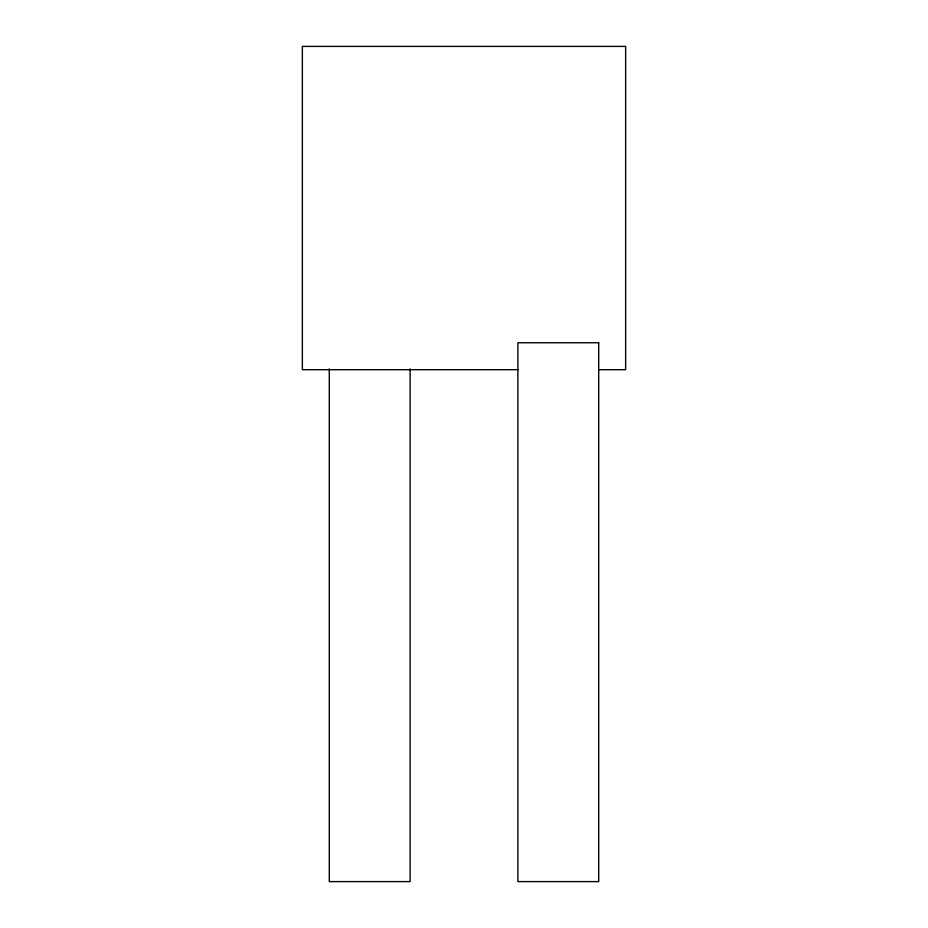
<?xml version="1.0" encoding="UTF-8"?>
<svg xmlns="http://www.w3.org/2000/svg" width="928" height="928" viewBox="0 0 928 928"><rect width="100%" height="100%" fill="white"/><g stroke="black" fill="none" stroke-linecap="round" stroke-linejoin="round"><path stroke-width="1.39" d="M517.882 369.704L302.354 369.704L302.354 46.4L625.646 46.4L625.646 369.704L598.711 369.704M410.118 368.834L410.118 881.6L329.289 881.6L329.289 368.834M598.711 342.757L517.882 342.757L517.882 881.6L598.711 881.6L598.711 342.757"/></g></svg>
